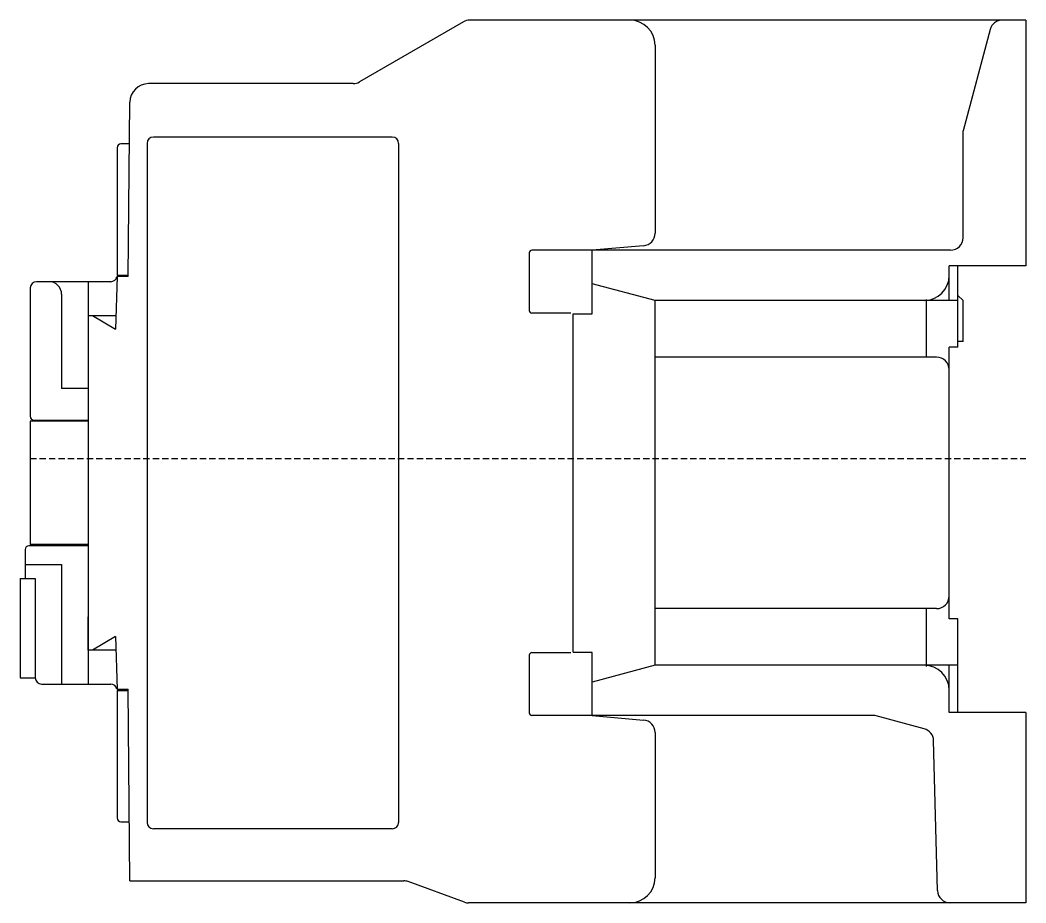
# Model space of a CAD drawing. Extents: x 0 to 80, y 0 to 70.2.
import ezdxf

# ---------------------------------------------------------------- set-up
doc = ezdxf.new("R2010")
doc.units = 0
doc.linetypes.add('DASHED', pattern=[0.75, 0.5, -0.25])
doc.layers.add('-15N-THT. THIẾT BỊ ĐÓNG MỞ', color=40, linetype='CONTINUOUS')

# ---------------------------------------------------------------- blocks, each defined once
blk = doc.blocks.new('06 - N - SC CTT CHIẾU HÔNG LC1D09')
at = {"layer": '-15N-THT. THIẾT BỊ ĐÓNG MỞ'}
for p, q in [((-44.731903, 34.716034), (-53.014618, 29.934006)), ((-0.000046, 34.849991), (-44.232025, 34.849991)), ((0, 34.849945), (-0.000046, 15.300049)), ((-2.840668, 34.108788), (-5, 26.050034)), ((-29.499985, 32.850022), (-29.499985, 17.903809)), ((-53.51474, 29.800034), (-69.778931, 29.800034)), ((-71.399826, 14.449982), (-71.278854, 28.313057)), ((-5, 17.550003), (-5, 26.050034)), ((-71.307785, 25.000031), (-71.990723, 25.000031)), ((-69.899963, 25.050049), (-69.899963, -28.949951)), ((-50.399963, 25.550049), (-69.399963, 25.550049)), ((-49.899963, 25.050049), (-49.899963, -28.949951)), ((-72.290695, 24.699997), (-72.290695, 14.550003)), ((-30.412788, 16.907593), (-34.499847, 16.550019)), ((-39.499969, 16.350037), (-39.499969, 11.750061)), ((-6, 16.550019), (-39.299957, 16.550019)), ((-34.499908, 11.500016), (-34.499908, 16.550003)), ((-0.000046, 15.300049), (-6.100052, 15.300049)), ((-6.100006, 12.550034), (-6.100006, 15.299988)), ((-5.400009, 8.850052), (-5.400009, 15.289231)), ((-72.290604, 14.45002), (-72.399795, 10.27985)), ((-71.399902, 14.550049), (-72.29071, 14.550049)), ((-71.399902, 14.450043), (-72.29071, 14.450043)), ((-72.788269, 14.050049), (-78.699921, 14.050049)), ((-74.59996, 14.050049), (-74.59996, -17.949798)), ((-29.499954, 12.550045), (-34.499939, 13.889786)), ((-79.199936, 13.550049), (-79.199936, 3.350068)), ((-76.699936, 13.050049), (-76.699936, 5.550049)), ((-5.000091, 12.550072), (-5.400093, 12.950074)), ((-5.400055, 12.550065), (-29.499954, 12.550065)), ((-29.499954, -16.449798), (-29.499954, 12.550049)), ((-7.899963, 8.050049), (-7.899963, 12.644257)), ((-5, 9.300049), (-5, 12.550034)), ((-74.576813, 11.350052), (-72.371887, 11.350052)), ((-74.253342, 11.350102), (-72.39978, 10.279942)), ((-36.199951, 11.550049), (-39.299957, 11.550049)), ((-35.999908, -15.399915), (-35.999908, 11.500016)), ((-35.999893, 11.500016), (-34.499908, 11.500016)), ((-5.400055, 8.850052), (-6.100052, 8.850052)), ((-6.100006, -12.749939), (-6.100006, 8.850052)), ((-5.000046, 9.300065), (-5.400055, 9.300065)), ((-7.100052, 8.050065), (-29.499954, 8.050065)), ((-74.599945, 5.550049), (-76.699921, 5.550049)), ((-74.599976, 2.950058), (-79.199921, 2.950058)), ((-79.199921, 2.949997), (-79.199921, -6.84999)), ((-78.899902, 3.050049), (-74.599945, 3.050049)), ((-74.599945, -6.949951), (-79.299896, -6.949951)), ((-74.599976, -6.849945), (-79.199921, -6.849945)), ((-79.59993, -7.249939), (-79.59993, -9.549926)), ((-79.599914, -8.449951), (-76.699921, -8.449951)), ((-76.699936, -8.44992), (-76.699936, -17.949798)), ((-79.999969, -9.549942), (-78.799896, -9.549942)), ((-79.999969, -9.549987), (-79.999969, -17.449966)), ((-78.799927, -9.549926), (-78.799927, -17.449951)), ((-7.100082, -11.949935), (-29.499985, -11.949935)), ((-7.899963, -16.544159), (-7.899963, -11.949951)), ((-74.576706, -15.249794), (-74.599823, -12.599868)), ((-5.40007, -12.749939), (-6.100082, -12.749939)), ((-5.400009, -20.199798), (-5.400009, -12.749939)), ((-72.399795, -14.179672), (-74.253357, -15.249832)), ((-72.39978, -14.179702), (-72.290573, -18.349704)), ((-72.371887, -15.249923), (-74.576813, -15.249923)), ((-39.499969, -15.649826), (-39.499969, -20.249755)), ((-39.299957, -15.449813), (-36.199951, -15.449813)), ((-35.999893, -15.399917), (-34.499908, -15.399917)), ((-34.499908, -20.449783), (-34.499908, -15.449905)), ((-29.499962, -16.449756), (-34.499954, -17.789501)), ((-5.40007, -16.449798), (-29.499985, -16.449798)), ((-6.100006, -20.199798), (-6.100006, -16.449798)), ((-79.999969, -17.449951), (-78.799896, -17.449951)), ((-78.304398, -17.949798), (-72.788284, -17.949798)), ((-72.290726, -18.349868), (-71.399918, -18.349868)), ((-71.265722, -33.599945), (-71.39978, -18.349735)), ((-72.290726, -18.449798), (-71.399933, -18.449798)), ((-72.290695, -18.449798), (-72.290695, -28.599838)), ((-12.157196, -20.449798), (-39.299957, -20.449798)), ((-34.499855, -20.449798), (-30.412788, -20.807369)), ((-8.081383, -21.506614), (-11.898392, -20.48385)), ((0, -20.199798), (-6.100082, -20.199798)), ((0, -20.199798), (0, -35.349945)), ((-29.499985, -21.803634), (-29.499985, -33.349945)), ((-7.025543, -34.376064), (-7.340546, -22.446336)), ((-71.990723, -28.89981), (-71.3078, -28.89981)), ((-50.399963, -29.449951), (-69.399963, -29.449951)), ((-71.265722, -33.599945), (-49.484375, -33.599945)), ((-44.665596, -35.289646), (-49.142288, -33.660265)), ((0, -35.349945), (-44.323639, -35.349945))]:
    blk.add_line(p, q, dxfattribs=at)
at = {"layer": '-15N-THT. THIẾT BỊ ĐÓNG MỞ', "color": 6, "linetype": 'DASHED'}
blk.add_line((-79.199921, 0), (0, 0), dxfattribs=at)
at = {"layer": '-15N-THT. THIẾT BỊ ĐÓNG MỞ'}
for centre, radius, start, end in [((-44.232025, 33.850007), 0.999999, 89.999799, 119.999848), ((-31.5, 32.850022), 1.999997, 0.000091, 90.000073), ((-1.874733, 33.849976), 1, 90.000018, 165.00084), ((-69.778946, 28.300019), 1.499997, 90.000018, 179.499994), ((-53.514755, 30.800019), 0.999999, 270.000191, 300.00013), ((-71.990707, 24.700043), 0.3, 90.000073, 179.99810553), ((-69.399963, 25.050049), 0.5, 90.000018, 180), ((-50.399963, 25.050049), 0.5, 0.000036, 90.000018), ((-30.5, 17.903794), 0.999999, 274.999889, 359.999531), ((-6, 17.550003), 1, 269.999972, 359.999093), ((-39.299972, 16.350007), 0.2, 90.000063, 180.000017), ((-72.7883, 14.550019), 0.5, 269.999917, 348.462248), ((-8.100021, 14.549988), 1.999996, 269.999972, 359.999968), ((-78.699936, 13.550034), 0.5, 90.000063, 180.000017), ((-77.699936, 13.050034), 0.999999, 0.000091, 90.000073), ((-39.299972, 11.750031), 0.2, 180.000017, 269.999972), ((-7.100021, 7.050034), 0.999999, 0.000036, 90.000018), ((-78.899933, 3.350037), 0.3, 180.000017, 269.999972), ((-79.299911, -7.249969), 0.3, 90.000063, 180.000017), ((-7.100052, -10.949951), 0.999999, 269.999972, 359.999968), ((-39.299972, -15.649856), 0.2, 90.000063, 180.000017), ((-8.100052, -18.449813), 1.999996, 0.000036, 90.000018), ((-78.299911, -17.449813), 0.5, 180.000017, 269.999972), ((-72.788269, -18.449813), 0.5, 11.537755, 90.000073), ((-39.299972, -20.249786), 0.2, 180.000017, 269.999917), ((-12.157211, -21.449798), 1, 74.999994, 90.000018), ((-30.5, -21.803649), 0.999999, 0.000418, 85.000046), ((-8.340195, -22.472564), 1, 1.500055, 74.999994), ((-71.990707, -28.599868), 0.3, 180.00193, 269.999917), ((-69.399963, -28.949951), 0.5, 179.99999, 269.999972), ((-50.399963, -28.949951), 0.5, 269.999999, 0.000036), ((-49.48439, -34.59996), 0.999999, 69.999803, 89.999799), ((-31.5, -33.34996), 1.999997, 269.999972, 359.999968), ((-6.025879, -34.349945), 1, 181.500036, 269.999972), ((-44.323639, -34.34996), 0.999999, 250.000249, 270.000191)]:
    blk.add_arc(centre, radius, start, end, dxfattribs=at)

msp = doc.modelspace()

# ---------------------------------------------------------------- block references
msp.add_blockref('06 - N - SC CTT CHIẾU HÔNG LC1D09', (79.999969, 35.349959))

doc.saveas('drawing.dxf')
